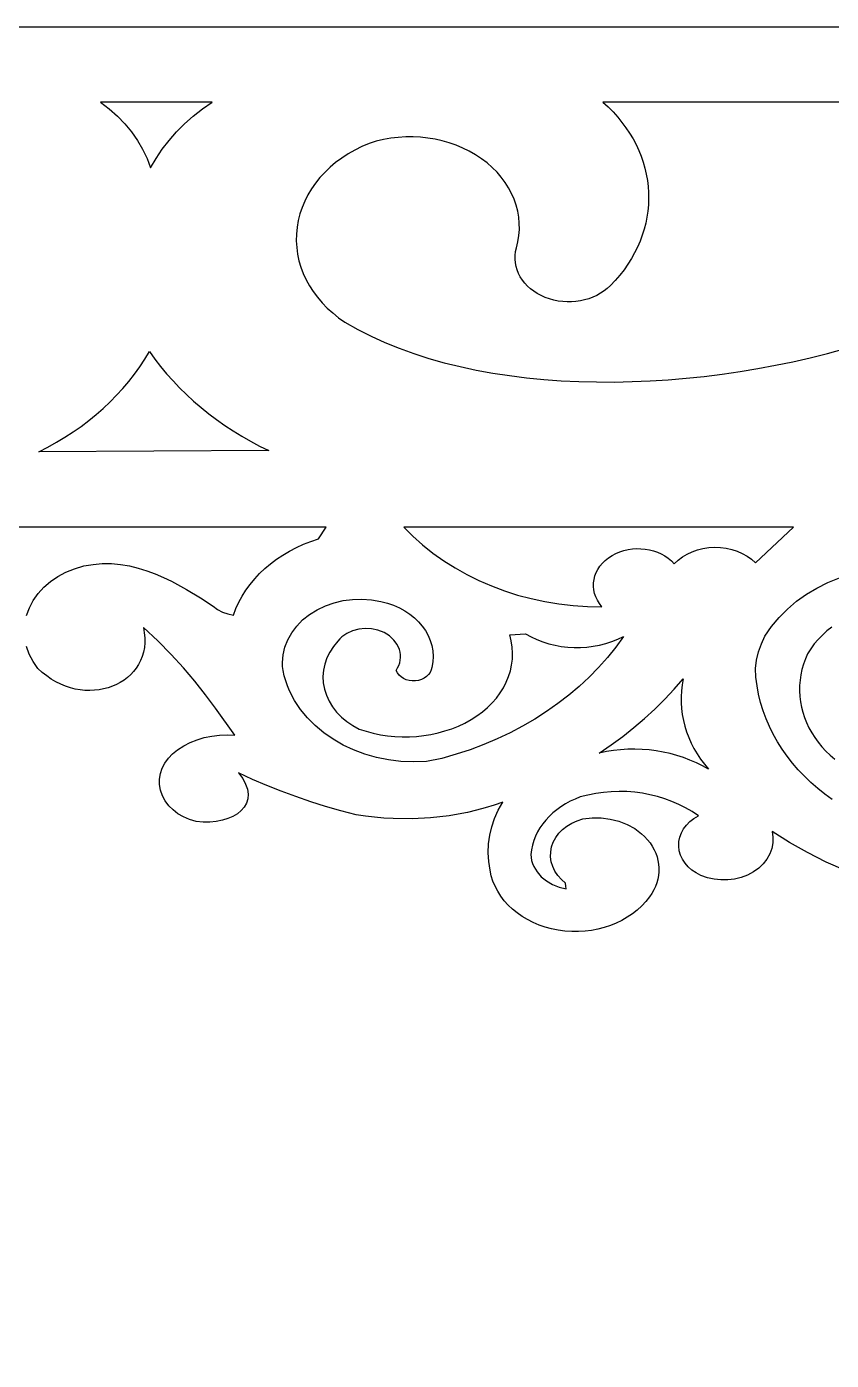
# Model space of a CAD drawing. Header units: millimetres. Extents: x -773 to -473, y -1647 to -1542.
# Drawn here: x -554 to -513.5, y -1609.2 to -1542.1 of the extents above; entities that cross this region are included whole.
import ezdxf

# ---------------------------------------------------------------- set-up
doc = ezdxf.new("R2010")
doc.units = ezdxf.units.MM
doc.header["$MEASUREMENT"] = 0

msp = doc.modelspace()

# ---------------------------------------------------------------- linework, layer by layer
for points in [[(-622.518433, -1542.117432), (-472.518127, -1542.117432), (-472.518127, -1647.018188)], [(-544.657898, -1545.909424), (-550.277588, -1545.909424), (-549.837036, -1546.250244), (-549.429688, -1546.615356), (-549.056824, -1547.00293), (-548.719727, -1547.411377), (-548.419678, -1547.838867), (-548.158081, -1548.283936), (-547.936096, -1548.744873), (-547.755127, -1549.219849), (-547.480713, -1548.741455), (-547.171875, -1548.279053), (-546.829651, -1547.833862), (-546.4552, -1547.407227), (-546.049683, -1547.000122), (-545.614258, -1546.614014), (-545.149963, -1546.249878), (-544.657898, -1545.90918)], [(-507.77832, -1545.909424), (-525.021118, -1545.909424), (-524.755127, -1546.15332), (-524.50531, -1546.404907), (-524.271729, -1546.663696), (-524.054382, -1546.929077), (-523.853271, -1547.200684), (-523.668396, -1547.478027), (-523.499878, -1547.76062), (-523.347595, -1548.047974), (-523.21167, -1548.3396), (-523.092102, -1548.635132), (-522.988892, -1548.93396), (-522.902039, -1549.235596), (-522.831665, -1549.539673), (-522.777649, -1549.845703), (-522.740112, -1550.153076), (-522.719055, -1550.461426), (-522.714478, -1550.770142), (-522.726379, -1551.078857), (-522.754822, -1551.387207), (-522.799805, -1551.694458), (-522.861389, -1552.000244), (-522.939514, -1552.304199), (-523.034241, -1552.605713), (-523.14563, -1552.904297), (-523.273682, -1553.199585), (-523.418335, -1553.490967), (-523.579712, -1553.778076), (-523.757751, -1554.060303), (-523.952576, -1554.337402), (-524.164124, -1554.608643), (-524.392456, -1554.873535), (-524.637512, -1555.131836), (-524.791992, -1555.276123), (-524.958679, -1555.407104), (-525.136353, -1555.524658), (-525.323792, -1555.628662), (-525.519958, -1555.718628), (-525.723633, -1555.794556), (-525.933594, -1555.856201), (-526.148682, -1555.90332), (-526.367798, -1555.935791), (-526.589722, -1555.953247), (-526.813232, -1555.955566), (-527.037292, -1555.942505), (-527.26062, -1555.91394), (-527.482056, -1555.869507), (-527.7005, -1555.809082), (-527.914734, -1555.732544), (-528.120178, -1555.641235), (-528.312683, -1555.537109), (-528.491821, -1555.421143), (-528.656982, -1555.294189), (-528.807678, -1555.157104), (-528.943359, -1555.010864), (-529.063599, -1554.856323), (-529.167847, -1554.694458), (-529.255554, -1554.526001), (-529.326172, -1554.351929), (-529.379272, -1554.173218), (-529.414307, -1553.990601), (-529.430725, -1553.805176), (-529.428101, -1553.617554), (-529.405762, -1553.428833), (-529.363342, -1553.239868), (-529.286926, -1552.930176), (-529.237244, -1552.619629), (-529.213928, -1552.309204), (-529.216492, -1551.999878), (-529.244568, -1551.692749), (-529.297729, -1551.388794), (-529.37561, -1551.089111), (-529.477783, -1550.794678), (-529.603882, -1550.506592), (-529.753418, -1550.225952), (-529.926086, -1549.953735), (-530.12146, -1549.690918), (-530.33905, -1549.438599), (-530.578552, -1549.197754), (-530.839478, -1548.969604), (-531.121521, -1548.755005), (-531.421021, -1548.557129), (-531.733704, -1548.37854), (-532.05835, -1548.219116), (-532.393616, -1548.079102), (-532.73822, -1547.958862), (-533.09082, -1547.858398), (-533.450195, -1547.777954), (-533.814941, -1547.717773), (-534.183777, -1547.677856), (-534.55542, -1547.658569), (-534.928589, -1547.660034), (-535.30188, -1547.682373), (-535.674133, -1547.72583), (-536.043945, -1547.790527), (-536.410034, -1547.876831), (-536.771118, -1547.984619), (-537.140076, -1548.143799), (-537.493347, -1548.320801), (-537.8302, -1548.514648), (-538.149841, -1548.724609), (-538.45166, -1548.949951), (-538.734985, -1549.189697), (-538.999023, -1549.442993), (-539.243164, -1549.709229), (-539.466614, -1549.987427), (-539.668701, -1550.276855), (-539.848755, -1550.57666), (-540.006042, -1550.885986), (-540.139832, -1551.203979), (-540.249512, -1551.530029), (-540.33429, -1551.863037), (-540.393494, -1552.202271), (-540.426331, -1552.544067), (-540.432434, -1552.884277), (-540.412415, -1553.222168), (-540.366699, -1553.556641), (-540.295715, -1553.886841), (-540.200012, -1554.211792), (-540.079956, -1554.53064), (-539.936096, -1554.842407), (-539.768921, -1555.14624), (-539.578857, -1555.441162), (-539.366394, -1555.726074), (-539.131958, -1556.000366), (-538.876099, -1556.262939), (-538.599243, -1556.512939), (-538.30188, -1556.749268), (-537.984436, -1556.971313), (-537.342346, -1557.337891), (-536.674133, -1557.679199), (-535.981201, -1557.995361), (-535.264893, -1558.286865), (-534.526489, -1558.553955), (-533.767395, -1558.796997), (-532.989014, -1559.016357), (-532.192688, -1559.212402), (-531.379761, -1559.385498), (-530.551575, -1559.535889), (-529.709534, -1559.664063), (-528.854919, -1559.770142), (-527.989197, -1559.854736), (-527.113647, -1559.917969), (-526.229614, -1559.960327), (-525.338562, -1559.982056), (-524.441711, -1559.983643), (-523.540527, -1559.965332), (-522.636353, -1559.927368), (-521.73053, -1559.870239), (-520.824402, -1559.794189), (-519.919373, -1559.699707), (-519.016724, -1559.587036), (-518.11792, -1559.456543), (-517.224243, -1559.308594), (-516.337036, -1559.143433), (-515.457703, -1558.961548), (-514.587646, -1558.763184), (-513.728149, -1558.548706), (-512.880554, -1558.318481)], [(-547.819519, -1558.443237), (-547.544128, -1558.827759), (-547.254028, -1559.203735), (-546.949463, -1559.571045), (-546.630737, -1559.929199), (-546.298218, -1560.27832), (-545.952148, -1560.617798), (-545.592896, -1560.947632), (-545.220703, -1561.267456), (-544.835938, -1561.576904), (-544.438904, -1561.875977), (-544.029907, -1562.164185), (-543.609253, -1562.441406), (-543.177246, -1562.707397), (-542.734192, -1562.961792), (-542.280396, -1563.204468), (-541.816223, -1563.435059), (-553.375122, -1563.487549), (-552.926575, -1563.258545), (-552.489807, -1563.016357), (-552.065247, -1562.761597), (-551.653137, -1562.494385), (-551.254028, -1562.215088), (-550.868103, -1561.92395), (-550.49585, -1561.621582), (-550.137573, -1561.308105), (-549.79364, -1560.983887), (-549.464417, -1560.649292), (-549.15033, -1560.304688), (-548.851685, -1559.950317), (-548.568848, -1559.58667), (-548.302246, -1559.213867), (-548.052185, -1558.832397), (-547.819031, -1558.442627)], [(-553.993774, -1571.717285), (-553.852295, -1571.331421), (-553.656738, -1570.96228), (-553.412292, -1570.618042), (-553.122498, -1570.301636), (-552.791077, -1570.015747), (-552.421692, -1569.763184), (-552.017944, -1569.546997), (-551.583557, -1569.369751), (-551.122131, -1569.234497), (-550.651428, -1569.151489), (-550.184631, -1569.11377), (-549.722656, -1569.117676), (-549.266541, -1569.159302), (-548.817261, -1569.235229), (-548.375793, -1569.341553), (-547.943054, -1569.474487), (-547.52002, -1569.630371), (-547.107788, -1569.805664), (-546.707214, -1569.996338), (-545.945007, -1570.409424), (-545.241333, -1570.839722), (-544.603943, -1571.25769), (-544.385193, -1571.419312), (-544.139282, -1571.54895), (-543.871399, -1571.644531), (-543.586731, -1571.704346), (-543.463928, -1571.376587), (-543.31842, -1571.057495), (-543.15094, -1570.747681), (-542.962219, -1570.447876), (-542.753052, -1570.158691), (-542.524048, -1569.880859), (-542.276062, -1569.61499), (-542.009766, -1569.361572), (-541.72583, -1569.121582), (-541.42511, -1568.895508), (-541.108276, -1568.68396), (-540.776062, -1568.487793), (-540.429138, -1568.307373), (-540.068359, -1568.143555), (-539.694397, -1567.996948), (-539.307922, -1567.868164), (-538.926331, -1567.277344), (-538.92511, -1567.276123), (-547.035339, -1567.276123), (-622.435913, -1567.276123)], [(-517.346497, -1574.384155), (-517.285095, -1573.968506), (-517.184875, -1573.558838), (-517.046509, -1573.156982), (-516.870728, -1572.764648), (-516.535828, -1572.276611), (-516.155884, -1571.820679), (-515.734314, -1571.398315), (-515.274231, -1571.010498), (-514.779053, -1570.658569), (-514.252014, -1570.343628), (-513.696411, -1570.067017), (-513.115479, -1569.829834)], [(-533.113647, -1578.9104), (-533.8797, -1579.061646), (-534.529968, -1579.086914), (-535.169006, -1579.060791), (-535.793457, -1578.985718), (-536.400146, -1578.863525), (-536.985718, -1578.696533), (-537.546936, -1578.486572), (-538.080505, -1578.235962), (-538.583069, -1577.946533), (-539.051453, -1577.620605), (-539.4823, -1577.260254), (-539.872375, -1576.86731), (-540.218384, -1576.444092), (-540.517029, -1575.992676), (-540.765015, -1575.515137), (-540.868958, -1575.26709), (-540.959045, -1575.013428), (-541.034851, -1574.75415), (-541.095947, -1574.489746), (-541.117737, -1574.290527), (-541.12439, -1574.092041), (-541.093201, -1573.698975), (-541.004395, -1573.314941), (-540.859924, -1572.943848), (-540.661804, -1572.589966), (-540.411987, -1572.257324), (-540.112427, -1571.950317), (-539.765137, -1571.672852), (-539.378723, -1571.433105), (-538.964111, -1571.236694), (-538.526489, -1571.084473), (-538.071167, -1570.977417), (-537.603455, -1570.916626), (-537.128662, -1570.902954), (-536.651978, -1570.9375), (-536.178711, -1571.02124), (-535.850952, -1571.101929), (-535.539978, -1571.206787), (-535.247009, -1571.334106), (-534.973206, -1571.482544), (-534.719849, -1571.650391), (-534.488037, -1571.83606), (-534.279114, -1572.038086), (-534.094177, -1572.254761), (-533.934509, -1572.484741), (-533.801208, -1572.726318), (-533.695618, -1572.977905), (-533.618835, -1573.238037), (-533.572083, -1573.505127), (-533.556641, -1573.777466), (-533.573669, -1574.053711), (-533.624329, -1574.332153), (-533.653381, -1574.462646), (-533.70813, -1574.583984), (-533.786133, -1574.694458), (-533.88501, -1574.79187), (-534.002258, -1574.87439), (-534.135437, -1574.939819), (-534.282227, -1574.986328), (-534.440125, -1575.011841), (-534.601013, -1575.014648), (-534.756409, -1574.994873), (-534.903503, -1574.954102), (-535.039368, -1574.893799), (-535.161072, -1574.815552), (-535.265747, -1574.721069), (-535.350464, -1574.611938), (-535.412354, -1574.489746), (-535.335388, -1574.363159), (-535.275085, -1574.233398), (-535.23114, -1574.101318), (-535.203247, -1573.967773), (-535.191162, -1573.833618), (-535.19458, -1573.699951), (-535.213196, -1573.567505), (-535.246704, -1573.437256), (-535.3573, -1573.187134), (-535.524048, -1572.957031), (-535.744629, -1572.753906), (-536.016724, -1572.585449), (-536.323669, -1572.463867), (-536.644104, -1572.395752), (-536.969116, -1572.379639), (-537.289795, -1572.413574), (-537.597107, -1572.495972), (-537.882202, -1572.625366), (-538.136108, -1572.799927), (-538.248596, -1572.903564), (-538.349915, -1573.017944), (-538.568481, -1573.284424), (-538.749817, -1573.565918), (-538.89325, -1573.859863), (-538.998108, -1574.163696), (-539.063599, -1574.474854), (-539.08905, -1574.790894), (-539.073669, -1575.109009), (-539.016846, -1575.426758), (-538.919189, -1575.737793), (-538.78302, -1576.035889), (-538.610291, -1576.31897), (-538.402832, -1576.584839), (-538.162659, -1576.831299), (-537.891541, -1577.056152), (-537.591492, -1577.257324), (-537.264404, -1577.432617), (-536.915405, -1577.546997), (-536.560791, -1577.641724), (-536.201721, -1577.716919), (-535.839355, -1577.772705), (-535.474731, -1577.809082), (-535.109131, -1577.826172), (-534.74353, -1577.824097), (-534.379211, -1577.802979), (-534.017212, -1577.762939), (-533.658752, -1577.703979), (-533.304871, -1577.626221), (-532.956787, -1577.529785), (-532.61554, -1577.414795), (-532.282349, -1577.281372), (-531.958374, -1577.129517), (-531.644653, -1576.959351), (-531.345154, -1576.772461), (-531.066833, -1576.569336), (-530.810181, -1576.351318), (-530.575806, -1576.119629), (-530.364258, -1575.875244), (-530.175964, -1575.619629), (-530.011597, -1575.354004), (-529.871643, -1575.079224), (-529.756714, -1574.796753), (-529.667236, -1574.507813), (-529.603821, -1574.213379), (-529.567078, -1573.914917), (-529.557434, -1573.613403), (-529.575439, -1573.310059), (-529.621765, -1573.006226), (-529.696838, -1572.703003), (-528.899109, -1572.650635), (-528.620972, -1572.802979), (-528.332642, -1572.936279), (-528.035461, -1573.050537), (-527.730896, -1573.145508), (-527.420105, -1573.221436), (-527.104614, -1573.278076), (-526.785645, -1573.315552), (-526.464539, -1573.33374), (-526.1427, -1573.33252), (-525.821411, -1573.312134), (-525.502075, -1573.272217), (-525.186035, -1573.213135), (-524.874573, -1573.134399), (-524.569031, -1573.036377), (-524.270813, -1572.918701), (-523.981201, -1572.781738), (-524.370605, -1573.319824), (-524.788635, -1573.840088), (-525.234375, -1574.342285), (-525.706787, -1574.825317), (-526.204956, -1575.288818), (-526.727966, -1575.732056), (-527.27478, -1576.154419), (-527.844604, -1576.555298), (-528.43634, -1576.93396), (-529.049072, -1577.289795), (-529.681885, -1577.622314), (-530.333801, -1577.930664), (-531.003906, -1578.214233), (-531.691162, -1578.472412), (-532.394653, -1578.704712), (-533.113525, -1578.910278)], [(-512.823608, -1584.551147), (-513.789429, -1584.120361), (-514.727051, -1583.648193), (-515.634399, -1583.135376), (-516.509521, -1582.582764), (-516.463013, -1582.872437), (-516.466919, -1583.160156), (-516.51947, -1583.441772), (-516.618713, -1583.713379), (-516.762939, -1583.971069), (-516.950195, -1584.210693), (-517.178772, -1584.428345), (-517.446716, -1584.619873), (-517.745361, -1584.778076), (-518.063354, -1584.897827), (-518.395447, -1584.97876), (-518.73645, -1585.020508), (-519.081238, -1585.022827), (-519.4245, -1584.985352), (-519.761169, -1584.907959), (-520.085938, -1584.790039), (-520.32373, -1584.669312), (-520.53717, -1584.525757), (-520.724487, -1584.361816), (-520.883789, -1584.179932), (-521.013123, -1583.982544), (-521.110657, -1583.772217), (-521.1745, -1583.551392), (-521.20282, -1583.32251), (-521.194153, -1583.09314), (-521.149292, -1582.869385), (-521.069885, -1582.654053), (-520.957581, -1582.449707), (-520.814148, -1582.258911), (-520.641174, -1582.084473), (-520.44043, -1581.928711), (-520.213501, -1581.794556), (-520.526184, -1581.584595), (-520.8526, -1581.393677), (-521.191406, -1581.222168), (-521.541443, -1581.070313), (-521.901367, -1580.93811), (-522.269958, -1580.825928), (-522.645935, -1580.734009), (-523.028015, -1580.662476), (-523.414917, -1580.61145), (-523.80542, -1580.581299), (-524.198242, -1580.572144), (-524.592102, -1580.584106), (-524.985718, -1580.617676), (-525.377869, -1580.672729), (-525.767273, -1580.749634), (-526.152588, -1580.848633), (-526.412903, -1580.95105), (-526.661865, -1581.066895), (-526.898987, -1581.195679), (-527.123657, -1581.336548), (-527.335266, -1581.489014), (-527.533325, -1581.652222), (-527.717285, -1581.825684), (-527.886475, -1582.008789), (-528.040466, -1582.200684), (-528.178589, -1582.400879), (-528.300293, -1582.608765), (-528.40509, -1582.823486), (-528.49231, -1583.044556), (-528.561462, -1583.27124), (-528.611938, -1583.50293), (-528.643188, -1583.739014), (-528.627563, -1583.896362), (-528.59613, -1584.050049), (-528.549622, -1584.199463), (-528.488647, -1584.34375), (-528.325745, -1584.615356), (-528.112427, -1584.859985), (-527.853699, -1585.072876), (-527.554565, -1585.249268), (-527.220093, -1585.384155), (-526.855103, -1585.4729), (-526.878784, -1585.326294), (-526.886841, -1585.178467), (-527.101379, -1584.996216), (-527.282288, -1584.794922), (-527.428406, -1584.577515), (-527.538452, -1584.34729), (-527.611267, -1584.107178), (-527.645691, -1583.860352), (-527.640442, -1583.609985), (-527.594421, -1583.359131), (-527.508362, -1583.115601), (-527.385437, -1582.886597), (-527.228455, -1582.674561), (-527.039917, -1582.481812), (-526.822693, -1582.310791), (-526.579285, -1582.16394), (-526.312439, -1582.043579), (-526.024841, -1581.952148), (-525.559082, -1581.898926), (-525.096497, -1581.902588), (-524.643982, -1581.96106), (-524.208374, -1582.071899), (-523.79657, -1582.233032), (-523.415588, -1582.442383), (-523.238831, -1582.564331), (-523.072327, -1582.69751), (-522.916992, -1582.841553), (-522.773621, -1582.996338), (-522.644714, -1583.159668), (-522.532043, -1583.328613), (-522.435608, -1583.502563), (-522.355408, -1583.680664), (-522.291504, -1583.862183), (-522.243958, -1584.046265), (-522.212769, -1584.232422), (-522.197937, -1584.419556), (-522.199463, -1584.607178), (-522.217468, -1584.794312), (-522.251953, -1584.980347), (-522.302917, -1585.164551), (-522.370422, -1585.346069), (-522.454407, -1585.52417), (-522.554993, -1585.697998), (-522.672241, -1585.867065), (-522.858337, -1586.10498), (-523.06427, -1586.327393), (-523.288696, -1586.534058), (-523.530151, -1586.724365), (-523.787354, -1586.897827), (-524.058899, -1587.053833), (-524.343384, -1587.192017), (-524.639465, -1587.311768), (-524.94574, -1587.41272), (-525.260803, -1587.494141), (-525.583374, -1587.555786), (-525.912048, -1587.597046), (-526.245361, -1587.617432), (-526.582031, -1587.616333), (-526.920715, -1587.593384), (-527.259888, -1587.548096), (-527.593811, -1587.481079), (-527.916565, -1587.393555), (-528.227051, -1587.286377), (-528.524353, -1587.160645), (-528.807373, -1587.01709), (-529.075134, -1586.856812), (-529.326599, -1586.68042), (-529.56073, -1586.489136), (-529.776489, -1586.283691), (-529.972839, -1586.065186), (-530.148865, -1585.834229), (-530.303406, -1585.591919), (-530.435486, -1585.339233), (-530.544067, -1585.076904), (-530.628174, -1584.805908), (-530.686707, -1584.527344), (-530.757263, -1584.088989), (-530.784058, -1583.649536), (-530.767456, -1583.211182), (-530.707886, -1582.776123), (-530.605774, -1582.346436), (-530.461487, -1581.924316), (-530.275452, -1581.511841), (-530.048096, -1581.111328), (-530.486023, -1581.260498), (-530.929504, -1581.395386), (-531.37793, -1581.515625), (-531.830811, -1581.62146), (-532.287598, -1581.712769), (-532.747864, -1581.789307), (-533.676575, -1581.89856), (-534.612671, -1581.94873), (-535.552063, -1581.939575), (-536.021729, -1581.912598), (-536.490601, -1581.870728), (-536.958191, -1581.813721), (-537.424011, -1581.741821), (-538.193359, -1581.541504), (-538.954773, -1581.322998), (-539.707825, -1581.086548), (-540.452026, -1580.832275), (-541.18689, -1580.560181), (-541.912048, -1580.270752), (-542.626953, -1579.963867), (-543.331238, -1579.639893), (-543.123779, -1579.925415), (-542.977966, -1580.199707), (-542.890381, -1580.461426), (-542.857422, -1580.708984), (-542.875732, -1580.941284), (-542.941895, -1581.156738), (-543.052307, -1581.354004), (-543.203613, -1581.531738), (-543.392334, -1581.688599), (-543.615051, -1581.822998), (-543.868225, -1581.933838), (-544.148438, -1582.019531), (-544.452209, -1582.078613), (-544.776123, -1582.109985), (-545.116699, -1582.112061), (-545.470398, -1582.083374), (-545.798462, -1581.986572), (-546.102966, -1581.855713), (-546.380737, -1581.693604), (-546.62854, -1581.503052), (-546.84314, -1581.286865), (-547.02124, -1581.048096), (-547.159607, -1580.789429), (-547.255005, -1580.513794), (-547.303528, -1580.22998), (-547.304382, -1579.94751), (-547.259216, -1579.669678), (-547.169434, -1579.400513), (-547.036743, -1579.143555), (-546.86261, -1578.90271), (-546.648682, -1578.681396), (-546.396423, -1578.483643), (-546.090332, -1578.283203), (-545.762817, -1578.112305), (-545.416992, -1577.971436), (-545.055969, -1577.861572), (-544.682861, -1577.783447), (-544.300903, -1577.737915), (-543.913147, -1577.72583), (-543.522705, -1577.748047), (-544.492676, -1576.388672), (-545.000061, -1575.709717), (-545.534424, -1575.031738), (-546.104614, -1574.354858), (-546.719788, -1573.679688), (-547.388794, -1573.006226), (-548.120728, -1572.334961), (-548.073303, -1572.599365), (-548.05011, -1572.854858), (-548.05011, -1573.101318), (-548.072205, -1573.338135), (-548.115356, -1573.565063), (-548.178528, -1573.781494), (-548.260681, -1573.987061), (-548.360779, -1574.181519), (-548.477722, -1574.364258), (-548.610535, -1574.53479), (-548.758118, -1574.692871), (-548.919495, -1574.838135), (-549.093506, -1574.969971), (-549.279236, -1575.088135), (-549.475525, -1575.192017), (-549.681396, -1575.281372), (-549.895752, -1575.355713), (-550.117554, -1575.414551), (-550.345825, -1575.457642), (-550.579468, -1575.484375), (-550.817383, -1575.494507), (-551.058655, -1575.487549), (-551.302124, -1575.462891), (-551.546753, -1575.42041), (-551.791565, -1575.359619), (-552.035461, -1575.280029), (-552.277405, -1575.181274), (-552.516357, -1575.062744), (-552.751221, -1574.924316), (-552.981079, -1574.765503), (-553.204712, -1574.585693), (-553.421204, -1574.384644), (-553.666443, -1574.035889), (-553.858154, -1573.669434), (-553.995789, -1573.289673)], [(-513.501648, -1572.312378), (-513.74707, -1572.502075), (-513.97699, -1572.705688), (-514.19043, -1572.922729), (-514.386292, -1573.15271), (-514.56366, -1573.394897), (-514.721497, -1573.648926), (-514.833618, -1573.909302), (-514.927429, -1574.172974), (-515.003174, -1574.439331), (-515.06073, -1574.707642), (-515.100281, -1574.977295), (-515.121765, -1575.247925), (-515.125366, -1575.518555), (-515.111023, -1575.788818), (-515.078857, -1576.058105), (-515.028931, -1576.325684), (-514.961243, -1576.590942), (-514.875854, -1576.853271), (-514.772888, -1577.112183), (-514.652283, -1577.366943), (-514.51416, -1577.617065), (-514.358643, -1577.861816), (-514.186829, -1578.099121), (-514.000305, -1578.326904), (-513.799683, -1578.544922), (-513.585632, -1578.752686), (-513.358643, -1578.950073)], [(-513.48114, -1580.983765), (-513.855225, -1580.710449), (-514.213623, -1580.423584), (-514.555847, -1580.123535), (-514.881287, -1579.810791), (-515.189331, -1579.486084), (-515.47937, -1579.149658), (-515.750916, -1578.802002), (-516.003296, -1578.443848), (-516.235962, -1578.075439), (-516.448303, -1577.697266), (-516.639771, -1577.310059), (-516.809753, -1576.914063), (-516.957703, -1576.509888), (-517.083008, -1576.098022), (-517.185059, -1575.678955), (-517.263306, -1575.253052), (-517.317139, -1574.820923), (-517.346008, -1574.383057)], [(-520.980042, -1574.911255), (-521.03302, -1575.210571), (-521.067627, -1575.510254), (-521.083862, -1575.810059), (-521.082092, -1576.109131), (-521.062256, -1576.407104), (-521.024658, -1576.703369), (-520.969421, -1576.997437), (-520.896606, -1577.288818), (-520.806519, -1577.576904), (-520.699158, -1577.861084), (-520.574768, -1578.140991), (-520.433533, -1578.416016), (-520.275513, -1578.685547), (-520.100952, -1578.948975), (-519.909912, -1579.206055), (-519.702637, -1579.456055), (-520.004456, -1579.285645), (-520.315735, -1579.130615), (-520.635681, -1578.990967), (-520.963379, -1578.867065), (-521.298035, -1578.758789), (-521.638733, -1578.666382), (-521.984741, -1578.589966), (-522.335144, -1578.529541), (-522.689026, -1578.485474), (-523.045654, -1578.457764), (-523.404175, -1578.446411), (-523.763672, -1578.45166), (-524.123291, -1578.473755), (-524.482239, -1578.512695), (-524.839661, -1578.568481), (-525.194702, -1578.641479), (-524.596619, -1578.23291), (-524.017822, -1577.806763), (-523.458862, -1577.363647), (-522.920166, -1576.903931), (-522.402405, -1576.428223), (-521.906128, -1575.937012), (-521.431763, -1575.430908), (-520.979919, -1574.910156)]]:
    msp.add_lwpolyline(points)
msp.add_lwpolyline([(-515.424438, -1567.276123), (-535.029419, -1567.276123), (-534.568481, -1567.740234), (-534.078491, -1568.178955), (-533.561096, -1568.591553), (-533.017822, -1568.977417), (-532.450317, -1569.335815), (-531.860229, -1569.666138), (-531.249084, -1569.967773), (-530.61853, -1570.23999), (-529.970154, -1570.4823), (-529.305542, -1570.693848), (-528.626343, -1570.874268), (-527.934082, -1571.022705), (-527.230408, -1571.138428), (-526.516907, -1571.221069), (-525.795227, -1571.269775), (-525.066895, -1571.284058), (-525.191406, -1571.125488), (-525.293823, -1570.960449), (-525.374451, -1570.790405), (-525.433533, -1570.616577), (-525.471375, -1570.440308), (-525.488159, -1570.262817), (-525.484131, -1570.085449), (-525.459656, -1569.909546), (-525.414856, -1569.736328), (-525.350098, -1569.567139), (-525.265625, -1569.40332), (-525.161682, -1569.245972), (-525.038452, -1569.09668), (-524.896301, -1568.956421), (-524.735413, -1568.826782), (-524.556152, -1568.708862), (-524.363281, -1568.606567), (-524.162781, -1568.522339), (-523.956116, -1568.456055), (-523.744873, -1568.407471), (-523.53064, -1568.376343), (-523.315002, -1568.362549), (-523.099487, -1568.365723), (-522.885742, -1568.385986), (-522.675293, -1568.422729), (-522.469727, -1568.476074), (-522.27063, -1568.545532), (-522.079529, -1568.631104), (-521.89801, -1568.732422), (-521.727661, -1568.849365), (-521.570068, -1568.981812), (-521.426819, -1569.129395), (-521.23291, -1568.945313), (-521.016968, -1568.78186), (-520.781555, -1568.640015), (-520.529053, -1568.520996), (-520.262024, -1568.425537), (-519.982971, -1568.355103), (-519.694397, -1568.310547), (-519.398743, -1568.292847), (-519.1026, -1568.302979), (-518.8125, -1568.340088), (-518.530945, -1568.40332), (-518.260498, -1568.491455), (-518.003601, -1568.603882), (-517.762817, -1568.739502), (-517.54071, -1568.897461), (-517.339722, -1569.07666)], close=True)

doc.saveas('drawing.dxf')
